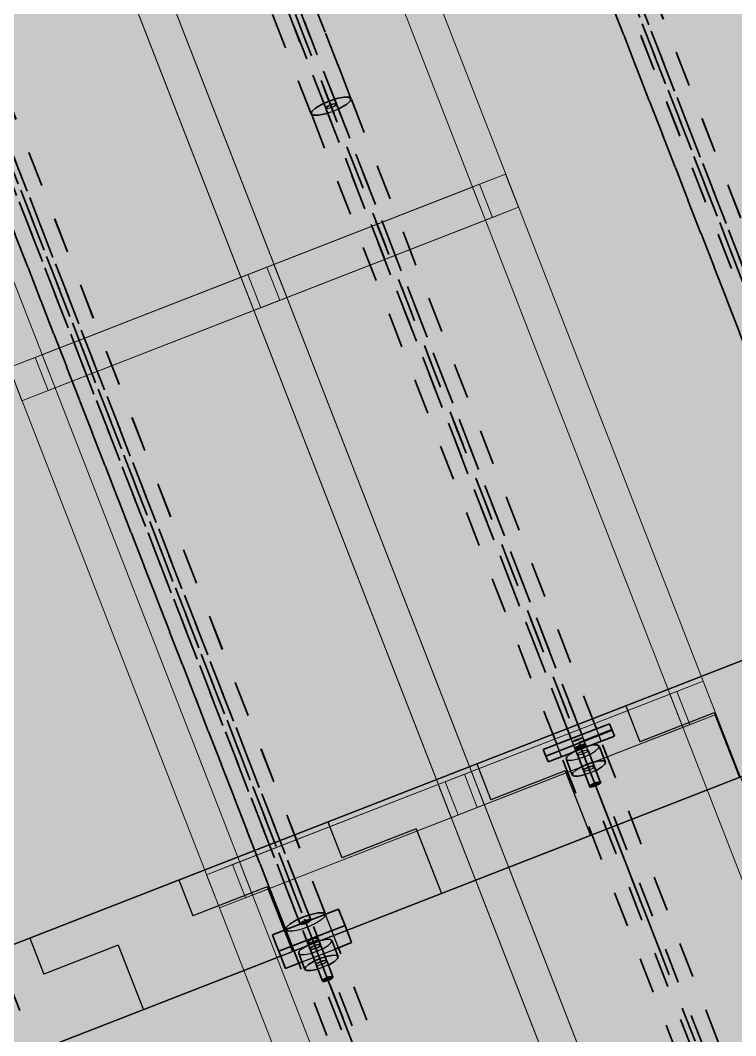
# Model space of a CAD drawing. Header units: metres. Extents: x 2688466 to 2688595, y 1221626 to 1221756.
# Drawn here: x 2688519.563 to 2688521.577, y 1221715.39 to 1221718.246 of the extents above; entities that cross this region are included whole.
import ezdxf

# ---------------------------------------------------------------- set-up
doc = ezdxf.new("R2010")
doc.units = ezdxf.units.M
doc.linetypes.add('AUSGEZOGEN', pattern=[0])
doc.linetypes.add('VERDECKT2_S2', pattern=[0.15, 0.1, -0.05])
for name, color, linetype, lineweight in [('Beton Ansicht', 7, 'AUSGEZOGEN', 35), ('Schnittbeschriftung', 7, 'AUSGEZOGEN', 50), ('Standard', 7, 'AUSGEZOGEN', 13), ('Text Decke', 7, 'AUSGEZOGEN', 25)]:
    doc.layers.add(name, color=color, linetype=linetype, lineweight=lineweight)

# ---------------------------------------------------------------- blocks, each defined once
blk = doc.blocks.new('Kran parametrisch_$F1')
at = {"layer": 'Standard', "color": 1, "linetype": 'AUSGEZOGEN', "lineweight": 18, "transparency": 33554687}
for points in [[(-0.75, -1), (-0.65, -1), (-0.65, 50), (-0.75, 50)], [(-0.65, -1), (-0.75, -1), (-0.75, 50), (-0.65, 50)], [(-0.75, -1), (-0.75, 50), (-0.75, 50), (-0.75, -1)], [(-0.65, 50), (-0.65, -1), (-0.65, -1), (-0.65, 50)], [(-0.05, -1), (0.05, -1), (0.05, 50), (-0.05, 50)], [(0.05, -1), (-0.05, -1), (-0.05, 50), (0.05, 50)], [(-0.05, -1), (-0.05, 50), (-0.05, 50), (-0.05, -1)], [(-0.05, -1), (0.05, -1), (0.05, 50), (-0.05, 50)], [(0.05, -1), (-0.05, -1), (-0.05, 50), (0.05, 50)], [(-0.05, -1), (-0.05, 50), (-0.05, 50), (-0.05, -1)], [(0.05, 50), (0.05, -1), (0.05, -1), (0.05, 50)], [(0.05, 50), (0.05, -1), (0.05, -1), (0.05, 50)], [(0.65, -1), (0.75, -1), (0.75, 50), (0.65, 50)], [(0.75, -1), (0.65, -1), (0.65, 50), (0.75, 50)], [(0.65, -1), (0.65, 50), (0.65, 50), (0.65, -1)], [(0.75, 50), (0.75, -1), (0.75, -1), (0.75, 50)], [(0.05, 0), (-0.05, 0), (-0.05, 33.3333), (0.05, 33.3333)], [(-0.05, 0), (-0.05, -0.0119), (-0.05, 33.3214), (-0.05, 33.3333)], [(-0.05, -0.0119), (0.05, -0.0119), (0.05, 33.3214), (-0.05, 33.3214)], [(0.05, -0.0119), (0.05, 0), (0.05, 33.3333), (0.05, 33.3214)], [(-0.75, 28.5625), (-0.6711, 28.5625), (-0.6711, 28.6625), (-0.75, 28.6625)], [(-0.05, 28.6625), (-0.05, 28.5625), (-0.75, 28.5625), (-0.75, 28.6625)], [(0.0289, 28.6625), (-0.05, 28.6625), (-0.75, 28.6625), (-0.6711, 28.6625)], [(0.0289, 28.5625), (0.0289, 28.6625), (-0.6711, 28.6625), (-0.6711, 28.5625)], [(-0.65, 28.5625), (0.65, 28.5625), (0.65, 28.6625), (-0.65, 28.6625)], [(0.65, 28.5625), (-0.65, 28.5625), (-0.65, 28.6625), (0.65, 28.6625)], [(-0.65, 28.6625), (0.65, 28.6625), (0.65, 28.6625), (-0.65, 28.6625)], [(-0.65, 28.5625), (-0.65, 28.6625), (-0.65, 28.6625), (-0.65, 28.5625)], [(0.0289, 28.5625), (-0.05, 28.5625), (-0.05, 28.6625), (0.0289, 28.6625)], [(0.05, 28.5625), (-0.0289, 28.5625), (-0.0289, 28.6625), (0.05, 28.6625)], [(0.6711, 28.6625), (0.75, 28.6625), (0.05, 28.6625), (-0.0289, 28.6625)], [(0.6711, 28.5625), (0.6711, 28.6625), (-0.0289, 28.6625), (-0.0289, 28.5625)], [(0.75, 28.6625), (0.75, 28.5625), (0.05, 28.5625), (0.05, 28.6625)], [(0.65, 28.6625), (0.65, 28.5625), (0.65, 28.5625), (0.65, 28.6625)], [(0.6711, 28.5625), (0.75, 28.5625), (0.75, 28.6625), (0.6711, 28.6625)], [(-0.05, 28.5625), (0.0289, 28.5625), (-0.6711, 28.5625), (-0.75, 28.5625)], [(0.65, 28.5625), (-0.65, 28.5625), (-0.65, 28.5625), (0.65, 28.5625)], [(0.75, 28.5625), (0.6711, 28.5625), (-0.0289, 28.5625), (0.05, 28.5625)], [(-0.75, 27.0312), (-0.6711, 27.0312), (-0.6711, 27.1313), (-0.75, 27.1313)], [(-0.05, 27.1313), (-0.05, 27.0312), (-0.75, 27.0312), (-0.75, 27.1313)], [(0.0289, 27.1313), (-0.05, 27.1313), (-0.75, 27.1313), (-0.6711, 27.1313)], [(0.0289, 27.0312), (0.0289, 27.1313), (-0.6711, 27.1313), (-0.6711, 27.0312)], [(-0.65, 27.0312), (0.65, 27.0312), (0.65, 27.1313), (-0.65, 27.1313)], [(0.65, 27.0312), (-0.65, 27.0312), (-0.65, 27.1313), (0.65, 27.1313)], [(-0.65, 27.1313), (0.65, 27.1313), (0.65, 27.1313), (-0.65, 27.1313)], [(-0.65, 27.0312), (-0.65, 27.1313), (-0.65, 27.1313), (-0.65, 27.0312)], [(0.0289, 27.0312), (-0.05, 27.0312), (-0.05, 27.1313), (0.0289, 27.1313)], [(0.05, 27.0312), (-0.0289, 27.0312), (-0.0289, 27.1313), (0.05, 27.1313)], [(0.6711, 27.1313), (0.75, 27.1313), (0.05, 27.1313), (-0.0289, 27.1313)], [(0.6711, 27.0312), (0.6711, 27.1313), (-0.0289, 27.1313), (-0.0289, 27.0312)], [(0.75, 27.1313), (0.75, 27.0312), (0.05, 27.0312), (0.05, 27.1313)], [(0.65, 27.1313), (0.65, 27.0312), (0.65, 27.0312), (0.65, 27.1313)], [(0.6711, 27.0312), (0.75, 27.0312), (0.75, 27.1313), (0.6711, 27.1313)], [(-0.05, 27.0312), (0.0289, 27.0312), (-0.6711, 27.0312), (-0.75, 27.0312)], [(0.65, 27.0312), (-0.65, 27.0312), (-0.65, 27.0312), (0.65, 27.0312)], [(0.75, 27.0312), (0.6711, 27.0312), (-0.0289, 27.0312), (0.05, 27.0312)]]:
    blk.add_lwpolyline(points, close=True, dxfattribs=at)

msp = doc.modelspace()

# ---------------------------------------------------------------- hatches: boundary and pattern name
at = {"layer": 'Beton Ansicht', "linetype": 'AUSGEZOGEN', "lineweight": 35, "transparency": 33554687}
for points in [[(2688521.1135, 1221716.2252), (2688521.1147, 1221716.2257), (2688520.4234, 1221718.0006), (2688520.4228, 1221717.9987)], [(2688521.1147, 1221716.2257), (2688521.1179, 1221716.2269), (2688520.4261, 1221718.0031), (2688520.4234, 1221718.0006)], [(2688521.1179, 1221716.2269), (2688521.1227, 1221716.2288), (2688520.4306, 1221718.0058), (2688520.4261, 1221718.0031)], [(2688521.1227, 1221716.2288), (2688521.1284, 1221716.231), (2688520.4362, 1221718.0083), (2688520.4306, 1221718.0058)], [(2688521.1284, 1221716.231), (2688521.1341, 1221716.2332), (2688520.4421, 1221718.0103), (2688520.4362, 1221718.0083)], [(2688521.1341, 1221716.2332), (2688521.139, 1221716.2351), (2688520.4472, 1221718.0113), (2688520.4421, 1221718.0103)], [(2688521.139, 1221716.2351), (2688521.1422, 1221716.2364), (2688520.4509, 1221718.0113), (2688520.4472, 1221718.0113)], [(2688521.1422, 1221716.2364), (2688521.1433, 1221716.2368), (2688520.4527, 1221718.0103), (2688520.4509, 1221718.0113)], [(2688521.1249, 1221716.1995), (2688521.1239, 1221716.1985), (2688521.1265, 1221716.1918), (2688521.1276, 1221716.1923)], [(2688521.1279, 1221716.2012), (2688521.1249, 1221716.1995), (2688521.1276, 1221716.1923), (2688521.1308, 1221716.1937)], [(2688521.1326, 1221716.2033), (2688521.1279, 1221716.2012), (2688521.1308, 1221716.1937), (2688521.1355, 1221716.1959)], [(2688521.1383, 1221716.2057), (2688521.1326, 1221716.2033), (2688521.1355, 1221716.1959), (2688521.1411, 1221716.1984)], [(2688521.1441, 1221716.2078), (2688521.1383, 1221716.2057), (2688521.1411, 1221716.1984), (2688521.147, 1221716.2003)], [(2688521.149, 1221716.2094), (2688521.1441, 1221716.2078), (2688521.147, 1221716.2003), (2688521.1519, 1221716.202)], [(2688521.1524, 1221716.2102), (2688521.149, 1221716.2094), (2688521.1519, 1221716.202), (2688521.1552, 1221716.2031)], [(2688521.1537, 1221716.2101), (2688521.1524, 1221716.2102), (2688521.1552, 1221716.2031), (2688521.1563, 1221716.2034)], [(2688521.1665, 1221716.0924), (2688521.1693, 1221716.095), (2688521.1518, 1221716.14), (2688521.149, 1221716.1374)], [(2688521.1693, 1221716.095), (2688521.1738, 1221716.0977), (2688521.1563, 1221716.1427), (2688521.1518, 1221716.14)], [(2688521.1738, 1221716.0977), (2688521.1794, 1221716.1002), (2688521.1619, 1221716.1452), (2688521.1563, 1221716.1427)], [(2688521.1794, 1221716.1002), (2688521.1852, 1221716.1021), (2688521.1677, 1221716.1471), (2688521.1619, 1221716.1452)], [(2688521.1852, 1221716.1021), (2688521.1904, 1221716.1032), (2688521.1728, 1221716.1482), (2688521.1677, 1221716.1471)], [(2688521.1904, 1221716.1032), (2688521.1941, 1221716.1032), (2688521.1766, 1221716.1482), (2688521.1728, 1221716.1482)], [(2688521.1941, 1221716.1032), (2688521.1958, 1221716.1021), (2688521.1783, 1221716.1471), (2688521.1766, 1221716.1482)], [(2688521.166, 1221716.0905), (2688521.1665, 1221716.0924), (2688521.149, 1221716.1374), (2688521.1485, 1221716.1355)]]:
    msp.add_hatch(color=5, dxfattribs=at).paths.add_polyline_path(points)
at = {"layer": 'Beton Ansicht', "linetype": 'AUSGEZOGEN', "lineweight": 13, "true_color": 0xb20000, "transparency": 33554687}
for points in [[(2688521.2288, 1221716.2488), (2688521.2216, 1221716.2673), (2688521.0352, 1221716.1947), (2688521.0425, 1221716.1762)], [(2688521.2352, 1221716.2325), (2688521.2288, 1221716.2488), (2688521.0425, 1221716.1762), (2688521.0488, 1221716.1599), (2688521.1169, 1221716.1864), (2688521.1237, 1221716.1905), (2688521.1265, 1221716.1918), (2688521.1239, 1221716.1985), (2688521.1249, 1221716.1995), (2688521.1279, 1221716.2012), (2688521.1326, 1221716.2033), (2688521.1383, 1221716.2057), (2688521.1441, 1221716.2078), (2688521.149, 1221716.2094), (2688521.1524, 1221716.2102), (2688521.1537, 1221716.2101), (2688521.1563, 1221716.2034), (2688521.1593, 1221716.2044), (2688521.1671, 1221716.206)]]:
    msp.add_hatch(color=14, dxfattribs=at).paths.add_polyline_path(points)
at = {"layer": 'Beton Ansicht', "linetype": 'AUSGEZOGEN', "lineweight": 13, "transparency": 33554687}
for points in [[(2688521.1412, 1221716.1455), (2688521.1587, 1221716.1534), (2688521.1411, 1221716.1984), (2688521.1237, 1221716.1905)], [(2688521.1587, 1221716.1534), (2688521.1769, 1221716.1594), (2688521.1593, 1221716.2044), (2688521.1411, 1221716.1984)], [(2688521.1769, 1221716.1594), (2688521.193, 1221716.1627), (2688521.1755, 1221716.2077), (2688521.1593, 1221716.2044)], [(2688521.193, 1221716.1627), (2688521.2046, 1221716.1627), (2688521.1871, 1221716.2077), (2688521.1755, 1221716.2077)], [(2688521.2046, 1221716.1627), (2688521.21, 1221716.1595), (2688521.1924, 1221716.2045), (2688521.1871, 1221716.2077)], [(2688521.1168, 1221716.1232), (2688521.1185, 1221716.1292), (2688521.101, 1221716.1742), (2688521.0992, 1221716.1682)], [(2688521.1185, 1221716.1292), (2688521.1271, 1221716.137), (2688521.1096, 1221716.182), (2688521.101, 1221716.1742)], [(2688521.1271, 1221716.137), (2688521.1412, 1221716.1455), (2688521.1237, 1221716.1905), (2688521.1096, 1221716.182)], [(2688521.1855, 1221716.1371), (2688521.1996, 1221716.1456), (2688521.2082, 1221716.1535), (2688521.21, 1221716.1595), (2688521.2046, 1221716.1627), (2688521.193, 1221716.1627), (2688521.1769, 1221716.1594), (2688521.1587, 1221716.1534), (2688521.1412, 1221716.1455), (2688521.1271, 1221716.137), (2688521.1185, 1221716.1292), (2688521.1168, 1221716.1232), (2688521.1221, 1221716.12), (2688521.1337, 1221716.12), (2688521.1499, 1221716.1232), (2688521.1528, 1221716.1242), (2688521.1485, 1221716.1355), (2688521.149, 1221716.1374), (2688521.1518, 1221716.14), (2688521.1563, 1221716.1427), (2688521.1619, 1221716.1452), (2688521.1677, 1221716.1471), (2688521.1728, 1221716.1482), (2688521.1766, 1221716.1482), (2688521.1783, 1221716.1471), (2688521.1827, 1221716.1358)], [(2688521.1925, 1221716.0977), (2688521.1952, 1221716.1002), (2688521.1958, 1221716.1021), (2688521.1941, 1221716.1032), (2688521.1904, 1221716.1032), (2688521.1852, 1221716.1021), (2688521.1794, 1221716.1002), (2688521.1738, 1221716.0977), (2688521.1693, 1221716.095), (2688521.1665, 1221716.0924), (2688521.166, 1221716.0905), (2688521.1677, 1221716.0895), (2688521.1714, 1221716.0895), (2688521.1766, 1221716.0905), (2688521.1824, 1221716.0925), (2688521.188, 1221716.095)], [(2688520.3644, 1221715.7132), (2688520.3588, 1221715.7107), (2688520.3602, 1221715.7071), (2688520.3659, 1221715.7093)], [(2688520.3702, 1221715.7151), (2688520.3644, 1221715.7132), (2688520.3659, 1221715.7093), (2688520.3716, 1221715.7116)], [(2688520.3754, 1221715.7162), (2688520.3702, 1221715.7151), (2688520.3716, 1221715.7116), (2688520.3765, 1221715.7135)], [(2688520.3791, 1221715.7162), (2688520.3754, 1221715.7162), (2688520.3765, 1221715.7135), (2688520.3797, 1221715.7147)], [(2688520.3808, 1221715.7152), (2688520.3791, 1221715.7162), (2688520.3797, 1221715.7147)], [(2688520.3516, 1221715.7055), (2688520.351, 1221715.7035), (2688520.3521, 1221715.704)], [(2688520.3543, 1221715.708), (2688520.3516, 1221715.7055), (2688520.3521, 1221715.704), (2688520.3554, 1221715.7052)], [(2688520.3588, 1221715.7107), (2688520.3543, 1221715.708), (2688520.3554, 1221715.7052), (2688520.3602, 1221715.7071)], [(2688520.406, 1221715.6064), (2688520.4242, 1221715.6125), (2688520.4067, 1221715.6575), (2688520.3885, 1221715.6514)], [(2688520.4242, 1221715.6125), (2688520.4403, 1221715.6157), (2688520.4228, 1221715.6607), (2688520.4067, 1221715.6575)], [(2688520.4403, 1221715.6157), (2688520.4519, 1221715.6158), (2688520.4344, 1221715.6608), (2688520.4228, 1221715.6607)], [(2688520.4519, 1221715.6158), (2688520.4573, 1221715.6125), (2688520.4398, 1221715.6575), (2688520.4344, 1221715.6608)], [(2688520.3641, 1221715.5762), (2688520.3659, 1221715.5822), (2688520.3483, 1221715.6272), (2688520.3466, 1221715.6212)], [(2688520.3659, 1221715.5822), (2688520.3744, 1221715.5901), (2688520.3569, 1221715.6351), (2688520.3483, 1221715.6272)], [(2688520.3744, 1221715.5901), (2688520.3885, 1221715.5986), (2688520.371, 1221715.6436), (2688520.3569, 1221715.6351)], [(2688520.3885, 1221715.5986), (2688520.406, 1221715.6064), (2688520.3885, 1221715.6514), (2688520.371, 1221715.6436)], [(2688520.4329, 1221715.5902), (2688520.447, 1221715.5987), (2688520.4555, 1221715.6065), (2688520.4573, 1221715.6125), (2688520.4519, 1221715.6158), (2688520.4403, 1221715.6157), (2688520.4242, 1221715.6125), (2688520.406, 1221715.6064), (2688520.3885, 1221715.5986), (2688520.3744, 1221715.5901), (2688520.3659, 1221715.5822), (2688520.3641, 1221715.5762), (2688520.3694, 1221715.573), (2688520.3811, 1221715.573), (2688520.3972, 1221715.5763), (2688520.4002, 1221715.5773), (2688520.3958, 1221715.5886), (2688520.3963, 1221715.5905), (2688520.3991, 1221715.593), (2688520.4036, 1221715.5957), (2688520.4092, 1221715.5982), (2688520.415, 1221715.6002), (2688520.4202, 1221715.6012), (2688520.4239, 1221715.6012), (2688520.4256, 1221715.6002), (2688520.43, 1221715.5889)], [(2688520.4211, 1221715.5507), (2688520.4267, 1221715.5532), (2688520.4092, 1221715.5982), (2688520.4036, 1221715.5957)], [(2688520.4267, 1221715.5532), (2688520.4325, 1221715.5552), (2688520.415, 1221715.6002), (2688520.4092, 1221715.5982)], [(2688520.4325, 1221715.5552), (2688520.4377, 1221715.5562), (2688520.4202, 1221715.6012), (2688520.415, 1221715.6002)], [(2688520.4377, 1221715.5562), (2688520.4414, 1221715.5562), (2688520.4239, 1221715.6012), (2688520.4202, 1221715.6012)], [(2688520.4414, 1221715.5562), (2688520.4431, 1221715.5552), (2688520.4256, 1221715.6002), (2688520.4239, 1221715.6012)], [(2688520.4133, 1221715.5436), (2688520.4139, 1221715.5455), (2688520.3963, 1221715.5905), (2688520.3958, 1221715.5886)], [(2688520.4139, 1221715.5455), (2688520.4166, 1221715.548), (2688520.3991, 1221715.593), (2688520.3963, 1221715.5905)], [(2688520.4166, 1221715.548), (2688520.4211, 1221715.5507), (2688520.4036, 1221715.5957), (2688520.3991, 1221715.593)], [(2688520.4398, 1221715.5507), (2688520.4426, 1221715.5533), (2688520.4431, 1221715.5552), (2688520.4414, 1221715.5562), (2688520.4377, 1221715.5562), (2688520.4325, 1221715.5552), (2688520.4267, 1221715.5532), (2688520.4211, 1221715.5507), (2688520.4166, 1221715.548), (2688520.4139, 1221715.5455), (2688520.4133, 1221715.5436), (2688520.415, 1221715.5425), (2688520.4187, 1221715.5425), (2688520.4239, 1221715.5436), (2688520.4297, 1221715.5455), (2688520.4353, 1221715.548)]]:
    msp.add_hatch(color=5, dxfattribs=at).paths.add_polyline_path(points)
at = {"layer": 'Beton Ansicht', "linetype": 'AUSGEZOGEN', "lineweight": 13, "true_color": 0xd2d2a5, "transparency": 33554687}
for points in [[(2688520.4699, 1221715.7178), (2688520.4591, 1221715.7456), (2688520.2727, 1221715.6731), (2688520.2836, 1221715.6452)], [(2688520.2836, 1221715.6452), (2688520.2906, 1221715.6272), (2688520.477, 1221715.6998), (2688520.4699, 1221715.7178)], [(2688520.2906, 1221715.6272), (2688520.3094, 1221715.579), (2688520.356, 1221715.5971), (2688520.3466, 1221715.6212), (2688520.3483, 1221715.6272), (2688520.3569, 1221715.6351), (2688520.371, 1221715.6436), (2688520.3885, 1221715.6514), (2688520.4067, 1221715.6575), (2688520.4228, 1221715.6607), (2688520.4344, 1221715.6608), (2688520.4398, 1221715.6575), (2688520.4492, 1221715.6334), (2688520.4957, 1221715.6516), (2688520.477, 1221715.6998)]]:
    msp.add_hatch(color=9, dxfattribs=at).paths.add_polyline_path(points)
at = {"layer": 'Standard', "linetype": 'AUSGEZOGEN', "lineweight": 13, "transparency": 33554559}
h = msp.add_hatch(color=7, dxfattribs=at)
h.set_gradient(color1=(199, 199, 199), color2=(199, 199, 199), one_color=1)
h.paths.add_polyline_path([(2688524.0481, 1221722.5136), (2688523.0204, 1221725.1523), (2688510.7203, 1221720.3619), (2688513.256, 1221713.851), (2688516.9486, 1221715.2891), (2688517.1695, 1221714.7219), (2688524.6588, 1221717.6386), (2688522.9298, 1221722.0782)], flags=0)
h = msp.add_hatch(color=7, dxfattribs=at)
h.set_gradient(color1=(140, 255, 140), color2=(140, 255, 140), one_color=1)
h.paths.add_polyline_path([(2688525.0461, 1221717.7465), (2688524.6588, 1221717.6386), (2688517.1695, 1221714.7219), (2688516.9965, 1221714.3283), (2688526.2135, 1221717.9179), (2688526.1177, 1221718.1639)], flags=0)
at = {"layer": 'Standard', "linetype": 'AUSGEZOGEN', "lineweight": 25, "transparency": 33554687}
h = msp.add_hatch(dxfattribs=at)
h.set_pattern_fill('MUSTER', scale=0.225, angle=201.28, style=0, pattern_type=2)
h.set_pattern_definition([(201.28, (2688527.788, 1221730.57237), (-0.1280007, -0.2913174), [0.225, -0.225]), (291.28, (2688527.788, 1221730.57237), (0.2913174, -0.1280007), [0.225, -0.225])])
h.paths.add_polyline_path([(2688517.1695, 1221714.7219), (2688516.9965, 1221714.3283), (2688526.2135, 1221717.9179), (2688526.1177, 1221718.1639), (2688526.1177, 1221718.1639), (2688525.0461, 1221717.7465), (2688524.6588, 1221717.6386)], flags=0)
at = {"layer": 'Standard', "linetype": 'AUSGEZOGEN', "lineweight": 13, "transparency": 33554559}
h = msp.add_hatch(color=7, dxfattribs=at)
h.set_gradient(color1=(199, 199, 199), color2=(199, 199, 199), one_color=1)
h.paths.add_polyline_path([(2688516.9965, 1221714.3283), (2688517.5559, 1221712.8921), (2688518.9734, 1221713.4442), (2688518.98, 1221713.4274), (2688526.7794, 1221716.4649), (2688526.2135, 1221717.9179)], flags=0)

# ---------------------------------------------------------------- linework, layer by layer
at = {"layer": 'Beton Ansicht', "linetype": 'VERDECKT2_S2', "lineweight": 35, "transparency": 33554687}
for p, q in [((2688522.105, 1221716.204), (2688519.2327, 1221723.5791)), ((2688522.0576, 1221716.3698), (2688519.2532, 1221723.5704)), ((2688522.0986, 1221716.3858), (2688519.2942, 1221723.5864)), ((2688521.9867, 1221716.3422), (2688519.1824, 1221723.5428)), ((2688522.0725, 1221716.2432), (2688519.2234, 1221723.5588)), ((2688520.4937, 1221718.0263), (2688518.3904, 1221723.4267)), ((2688520.4228, 1221717.9987), (2688518.3196, 1221723.3991)), ((2688521.1809, 1221716.0963), (2688518.3289, 1221723.4194)), ((2688520.4527, 1221718.0103), (2688518.3494, 1221723.4107)), ((2688520.3818, 1221717.9827), (2688518.2786, 1221723.3832)), ((2688520.4282, 1221715.5494), (2688517.556, 1221722.9244)), ((2688520.3808, 1221715.7152), (2688517.5765, 1221722.9158)), ((2688520.4218, 1221715.7311), (2688517.6175, 1221722.9317)), ((2688520.31, 1221715.6876), (2688517.5057, 1221722.8882)), ((2688520.351, 1221715.7035), (2688517.5467, 1221722.9041)), ((2688522.8018, 1221714.4157), (2688520.4609, 1221720.4262)), ((2688521.8979, 1221714.256), (2688519.5571, 1221720.2665)), ((2688522.0988, 1221716.3859), (2688520.6921, 1221719.9979)), ((2688522.7245, 1221714.5699), (2688520.6213, 1221719.9703)), ((2688522.7544, 1221714.5815), (2688520.6511, 1221719.9819)), ((2688522.0237, 1221716.2482), (2688520.5803, 1221719.9543)), ((2688521.1846, 1221716.2529), (2688519.7883, 1221719.8382)), ((2688521.8207, 1221714.4102), (2688519.7175, 1221719.8107)), ((2688521.8505, 1221714.4218), (2688519.7473, 1221719.8223)), ((2688521.125, 1221713.7611), (2688518.7842, 1221719.7715)), ((2688520.4221, 1221715.7312), (2688519.0154, 1221719.3432)), ((2688521.0478, 1221713.9152), (2688518.9446, 1221719.3157)), ((2688521.0776, 1221713.9268), (2688518.9744, 1221719.3273)), ((2688520.3469, 1221715.5936), (2688518.9036, 1221719.2997)), ((2688521.1135, 1221716.2252), (2688520.4228, 1221717.9987)), ((2688521.1433, 1221716.2368), (2688520.4527, 1221718.0103)), ((2688521.0728, 1221716.2094), (2688520.3823, 1221717.9825)), ((2688521.8915, 1221714.4378), (2688521.1982, 1221716.2181)), ((2688521.7797, 1221714.3942), (2688521.0864, 1221716.1746)), ((2688521.1186, 1221713.9428), (2688520.4588, 1221715.6371)), ((2688521.0068, 1221713.8993), (2688520.3469, 1221715.5936)), ((2688520.2148, 1221713.7832), (2688519.5214, 1221715.5635))]:
    msp.add_line(p, q, dxfattribs=at)
at = {"layer": 'Beton Ansicht', "linetype": 'VERDECKT2_S2', "lineweight": 25, "transparency": 33554687}
for p, q in [((2688520.3823, 1221717.9825), (2688519.6765, 1221719.7947)), ((2688520.4245, 1221717.9976), (2688520.4228, 1221717.9987)), ((2688520.4283, 1221717.9977), (2688520.4245, 1221717.9976)), ((2688520.4334, 1221717.9987), (2688520.4283, 1221717.9977)), ((2688520.4392, 1221718.0006), (2688520.4334, 1221717.9987)), ((2688520.4448, 1221718.0031), (2688520.4392, 1221718.0006)), ((2688520.458, 1221717.9966), (2688520.4434, 1221717.99)), ((2688520.4493, 1221718.0059), (2688520.4448, 1221718.0031)), ((2688520.4521, 1221718.0084), (2688520.4493, 1221718.0059)), ((2688520.4527, 1221718.0103), (2688520.4521, 1221718.0084)), ((2688520.4434, 1221717.99), (2688520.4282, 1221717.985)), ((2688521.2279, 1221716.2511), (2688521.0416, 1221716.1785)), ((2688521.1265, 1221716.1918), (2688521.1135, 1221716.2252)), ((2688521.1312, 1221716.2239), (2688521.1369, 1221716.2261)), ((2688521.1369, 1221716.2261), (2688521.1419, 1221716.2277)), ((2688521.1426, 1221716.2258), (2688521.1379, 1221716.2236)), ((2688521.1419, 1221716.2277), (2688521.1453, 1221716.2285)), ((2688521.1457, 1221716.2275), (2688521.1426, 1221716.2258)), ((2688521.1563, 1221716.2034), (2688521.1433, 1221716.2368)), ((2688521.1453, 1221716.2285), (2688521.1466, 1221716.2284)), ((2688521.1466, 1221716.2284), (2688521.1457, 1221716.2275)), ((2688521.1982, 1221716.2181), (2688521.1846, 1221716.2529)), ((2688521.0864, 1221716.1746), (2688521.0728, 1221716.2094)), ((2688521.1168, 1221716.2168), (2688521.1177, 1221716.2178)), ((2688521.1181, 1221716.2167), (2688521.1168, 1221716.2168)), ((2688521.1169, 1221716.1864), (2688521.1671, 1221716.206)), ((2688521.1177, 1221716.2178), (2688521.1208, 1221716.2194)), ((2688521.1215, 1221716.2176), (2688521.1181, 1221716.2167)), ((2688521.1208, 1221716.2194), (2688521.1255, 1221716.2216)), ((2688521.1265, 1221716.2192), (2688521.1215, 1221716.2176)), ((2688521.1239, 1221716.1985), (2688521.1252, 1221716.1985)), ((2688521.1252, 1221716.1985), (2688521.1286, 1221716.1993)), ((2688521.1255, 1221716.2216), (2688521.1312, 1221716.2239)), ((2688521.1322, 1221716.2213), (2688521.1265, 1221716.2192)), ((2688521.1286, 1221716.1993), (2688521.1336, 1221716.2009)), ((2688521.1379, 1221716.2236), (2688521.1322, 1221716.2213)), ((2688521.1336, 1221716.2009), (2688521.1393, 1221716.203)), ((2688521.1393, 1221716.203), (2688521.145, 1221716.2053)), ((2688521.145, 1221716.2053), (2688521.1497, 1221716.2075)), ((2688521.1497, 1221716.2075), (2688521.1528, 1221716.2092)), ((2688521.1528, 1221716.2092), (2688521.1537, 1221716.2101)), ((2688521.1783, 1221716.1471), (2688521.1563, 1221716.2034)), ((2688521.1821, 1221716.1906), (2688521.1907, 1221716.1985)), ((2688521.1907, 1221716.1985), (2688521.1924, 1221716.2045)), ((2688521.0992, 1221716.1682), (2688521.1046, 1221716.165)), ((2688521.1162, 1221716.165), (2688521.1323, 1221716.1683)), ((2688521.1485, 1221716.1355), (2688521.1265, 1221716.1918)), ((2688521.1309, 1221716.1805), (2688521.1315, 1221716.1824)), ((2688521.1326, 1221716.1795), (2688521.1309, 1221716.1805)), ((2688521.1315, 1221716.1824), (2688521.1342, 1221716.185)), ((2688521.1323, 1221716.1683), (2688521.1505, 1221716.1743)), ((2688521.1364, 1221716.1795), (2688521.1326, 1221716.1795)), ((2688521.1342, 1221716.185), (2688521.1387, 1221716.1877)), ((2688521.1415, 1221716.1806), (2688521.1364, 1221716.1795)), ((2688521.1387, 1221716.1877), (2688521.1443, 1221716.1902)), ((2688521.1473, 1221716.1825), (2688521.1415, 1221716.1806)), ((2688521.1443, 1221716.1902), (2688521.1502, 1221716.1921)), ((2688521.1529, 1221716.185), (2688521.1473, 1221716.1825)), ((2688521.1502, 1221716.1921), (2688521.1553, 1221716.1932)), ((2688521.1505, 1221716.1743), (2688521.168, 1221716.1821)), ((2688521.1574, 1221716.1877), (2688521.1529, 1221716.185)), ((2688521.1553, 1221716.1932), (2688521.159, 1221716.1932)), ((2688521.1602, 1221716.1902), (2688521.1574, 1221716.1877)), ((2688521.159, 1221716.1932), (2688521.1607, 1221716.1921)), ((2688521.1607, 1221716.1921), (2688521.1602, 1221716.1902)), ((2688521.168, 1221716.1821), (2688521.1821, 1221716.1906)), ((2688521.1046, 1221716.165), (2688521.1162, 1221716.165)), ((2688521.1649, 1221716.1375), (2688521.1705, 1221716.14)), ((2688521.1705, 1221716.14), (2688521.175, 1221716.1427)), ((2688521.175, 1221716.1427), (2688521.1777, 1221716.1452)), ((2688521.1777, 1221716.1452), (2688521.1783, 1221716.1471)), ((2688521.1485, 1221716.1355), (2688521.1502, 1221716.1345)), ((2688521.1502, 1221716.1345), (2688521.1539, 1221716.1345)), ((2688521.1681, 1221716.1293), (2688521.1528, 1221716.1242)), ((2688521.1539, 1221716.1345), (2688521.159, 1221716.1355)), ((2688521.159, 1221716.1355), (2688521.1649, 1221716.1375)), ((2688521.1827, 1221716.1358), (2688521.1681, 1221716.1293)), ((2688520.3803, 1221715.7132), (2688520.3775, 1221715.7107)), ((2688520.3808, 1221715.7152), (2688520.3803, 1221715.7132)), ((2688520.4256, 1221715.6002), (2688520.3808, 1221715.7152)), ((2688520.4094, 1221715.7145), (2688520.3925, 1221715.7043)), ((2688520.4197, 1221715.7239), (2688520.4094, 1221715.7145)), ((2688520.4218, 1221715.7311), (2688520.4197, 1221715.7239)), ((2688520.4588, 1221715.6371), (2688520.4221, 1221715.7312)), ((2688520.3164, 1221715.6837), (2688520.31, 1221715.6876)), ((2688520.3304, 1221715.6837), (2688520.3164, 1221715.6837)), ((2688520.3497, 1221715.6876), (2688520.3304, 1221715.6837)), ((2688520.3716, 1221715.6949), (2688520.3497, 1221715.6876)), ((2688520.3527, 1221715.7025), (2688520.351, 1221715.7035)), ((2688520.3958, 1221715.5886), (2688520.351, 1221715.7035)), ((2688520.3564, 1221715.7025), (2688520.3527, 1221715.7025)), ((2688520.3616, 1221715.7036), (2688520.3564, 1221715.7025)), ((2688520.3674, 1221715.7055), (2688520.3616, 1221715.7036)), ((2688520.373, 1221715.708), (2688520.3674, 1221715.7055)), ((2688520.3925, 1221715.7043), (2688520.3716, 1221715.6949)), ((2688520.3775, 1221715.7107), (2688520.373, 1221715.708)), ((2688520.3746, 1221715.656), (2688520.3718, 1221715.6535)), ((2688520.3718, 1221715.6535), (2688520.3746, 1221715.656)), ((2688520.3791, 1221715.6587), (2688520.3746, 1221715.656)), ((2688520.3746, 1221715.656), (2688520.3791, 1221715.6587)), ((2688520.3847, 1221715.6612), (2688520.3791, 1221715.6587)), ((2688520.3791, 1221715.6587), (2688520.3847, 1221715.6612)), ((2688520.3905, 1221715.6632), (2688520.3847, 1221715.6612)), ((2688520.3847, 1221715.6612), (2688520.3905, 1221715.6632)), ((2688520.3877, 1221715.6535), (2688520.3933, 1221715.656)), ((2688520.3933, 1221715.656), (2688520.3877, 1221715.6535)), ((2688520.3956, 1221715.6642), (2688520.3905, 1221715.6632)), ((2688520.3905, 1221715.6632), (2688520.3956, 1221715.6642)), ((2688520.3933, 1221715.656), (2688520.3978, 1221715.6588)), ((2688520.3978, 1221715.6588), (2688520.3933, 1221715.656)), ((2688520.3994, 1221715.6642), (2688520.3956, 1221715.6642)), ((2688520.3956, 1221715.6642), (2688520.3994, 1221715.6642)), ((2688520.3978, 1221715.6588), (2688520.4005, 1221715.6613)), ((2688520.4005, 1221715.6613), (2688520.3978, 1221715.6588)), ((2688520.4011, 1221715.6632), (2688520.3994, 1221715.6642)), ((2688520.3994, 1221715.6642), (2688520.4011, 1221715.6632)), ((2688520.4005, 1221715.6613), (2688520.4011, 1221715.6632)), ((2688520.4011, 1221715.6632), (2688520.4005, 1221715.6613)), ((2688520.438, 1221715.6515), (2688520.4398, 1221715.6575)), ((2688520.356, 1221715.5971), (2688520.4492, 1221715.6334)), ((2688520.3718, 1221715.6535), (2688520.3712, 1221715.6516)), ((2688520.3712, 1221715.6516), (2688520.3718, 1221715.6535)), ((2688520.3712, 1221715.6516), (2688520.373, 1221715.6505)), ((2688520.373, 1221715.6505), (2688520.3712, 1221715.6516)), ((2688520.373, 1221715.6505), (2688520.3767, 1221715.6505)), ((2688520.3767, 1221715.6505), (2688520.373, 1221715.6505)), ((2688520.3767, 1221715.6505), (2688520.3818, 1221715.6516)), ((2688520.3818, 1221715.6516), (2688520.3767, 1221715.6505)), ((2688520.3783, 1221715.6336), (2688520.3788, 1221715.6355)), ((2688520.3788, 1221715.6355), (2688520.3783, 1221715.6336)), ((2688520.38, 1221715.6325), (2688520.3783, 1221715.6336)), ((2688520.3783, 1221715.6336), (2688520.38, 1221715.6325)), ((2688520.3788, 1221715.6355), (2688520.3816, 1221715.638)), ((2688520.3816, 1221715.638), (2688520.3788, 1221715.6355)), ((2688520.3797, 1221715.6213), (2688520.3979, 1221715.6273)), ((2688520.3837, 1221715.6325), (2688520.38, 1221715.6325)), ((2688520.38, 1221715.6325), (2688520.3837, 1221715.6325)), ((2688520.3816, 1221715.638), (2688520.3861, 1221715.6407)), ((2688520.3861, 1221715.6407), (2688520.3816, 1221715.638)), ((2688520.3818, 1221715.6516), (2688520.3877, 1221715.6535)), ((2688520.3877, 1221715.6535), (2688520.3818, 1221715.6516)), ((2688520.3889, 1221715.6336), (2688520.3837, 1221715.6325)), ((2688520.3837, 1221715.6325), (2688520.3889, 1221715.6336)), ((2688520.3861, 1221715.6407), (2688520.3917, 1221715.6432)), ((2688520.3917, 1221715.6432), (2688520.3861, 1221715.6407)), ((2688520.3947, 1221715.6355), (2688520.3889, 1221715.6336)), ((2688520.3889, 1221715.6336), (2688520.3947, 1221715.6355)), ((2688520.3917, 1221715.6432), (2688520.3975, 1221715.6452)), ((2688520.3975, 1221715.6452), (2688520.3917, 1221715.6432)), ((2688520.4003, 1221715.638), (2688520.3947, 1221715.6355)), ((2688520.3947, 1221715.6355), (2688520.4003, 1221715.638)), ((2688520.3975, 1221715.6452), (2688520.4026, 1221715.6462)), ((2688520.4026, 1221715.6462), (2688520.3975, 1221715.6452)), ((2688520.3979, 1221715.6273), (2688520.4153, 1221715.6352)), ((2688520.4048, 1221715.6408), (2688520.4003, 1221715.638)), ((2688520.4003, 1221715.638), (2688520.4048, 1221715.6408)), ((2688520.4026, 1221715.6462), (2688520.4064, 1221715.6462)), ((2688520.4064, 1221715.6462), (2688520.4026, 1221715.6462)), ((2688520.4075, 1221715.6433), (2688520.4048, 1221715.6408)), ((2688520.4048, 1221715.6408), (2688520.4075, 1221715.6433)), ((2688520.4064, 1221715.6462), (2688520.4081, 1221715.6452)), ((2688520.4081, 1221715.6452), (2688520.4064, 1221715.6462)), ((2688520.4081, 1221715.6452), (2688520.4075, 1221715.6433)), ((2688520.4075, 1221715.6433), (2688520.4081, 1221715.6452)), ((2688520.4153, 1221715.6352), (2688520.4294, 1221715.6437)), ((2688520.4294, 1221715.6437), (2688520.438, 1221715.6515)), ((2688520.3466, 1221715.6212), (2688520.3519, 1221715.618)), ((2688520.3519, 1221715.618), (2688520.3635, 1221715.618)), ((2688520.3635, 1221715.618), (2688520.3797, 1221715.6213)), ((2688520.4223, 1221715.5958), (2688520.425, 1221715.5983)), ((2688520.425, 1221715.5983), (2688520.4256, 1221715.6002)), ((2688520.3958, 1221715.5886), (2688520.3975, 1221715.5875)), ((2688520.3975, 1221715.5875), (2688520.4012, 1221715.5875)), ((2688520.4154, 1221715.5823), (2688520.4002, 1221715.5773)), ((2688520.4012, 1221715.5875), (2688520.4064, 1221715.5886)), ((2688520.4064, 1221715.5886), (2688520.4122, 1221715.5905)), ((2688520.4122, 1221715.5905), (2688520.4178, 1221715.593)), ((2688520.43, 1221715.5889), (2688520.4154, 1221715.5823)), ((2688520.4178, 1221715.593), (2688520.4223, 1221715.5958))]:
    msp.add_line(p, q, dxfattribs=at)
at = {"layer": 'Beton Ansicht', "linetype": 'AUSGEZOGEN', "lineweight": 35, "transparency": 33554687}
for p, q in [((2688520.4321, 1221718.019), (2688520.4539, 1221718.0262)), ((2688520.4539, 1221718.0262), (2688520.4733, 1221718.0301)), ((2688520.4733, 1221718.0301), (2688520.4872, 1221718.0301)), ((2688520.4872, 1221718.0301), (2688520.4937, 1221718.0263)), ((2688520.4937, 1221718.0263), (2688520.4916, 1221718.0191)), ((2688520.3839, 1221717.9899), (2688520.3942, 1221717.9993)), ((2688520.3942, 1221717.9993), (2688520.4111, 1221718.0095)), ((2688520.4111, 1221718.0095), (2688520.4321, 1221718.019)), ((2688520.4228, 1221717.9987), (2688520.4234, 1221718.0006)), ((2688520.4234, 1221718.0006), (2688520.4261, 1221718.0031)), ((2688520.4261, 1221718.0031), (2688520.4306, 1221718.0058)), ((2688520.4306, 1221718.0058), (2688520.4362, 1221718.0083)), ((2688520.4362, 1221718.0083), (2688520.4421, 1221718.0103)), ((2688520.4421, 1221718.0103), (2688520.4472, 1221718.0113)), ((2688520.4472, 1221718.0113), (2688520.4509, 1221718.0113)), ((2688520.4509, 1221718.0113), (2688520.4527, 1221718.0103)), ((2688520.4643, 1221717.9995), (2688520.458, 1221717.9966)), ((2688520.4813, 1221718.0097), (2688520.4643, 1221717.9995)), ((2688520.4916, 1221718.0191), (2688520.4813, 1221718.0097)), ((2688520.3818, 1221717.9827), (2688520.3839, 1221717.9899)), ((2688520.3882, 1221717.9788), (2688520.3818, 1221717.9827)), ((2688520.4022, 1221717.9789), (2688520.3882, 1221717.9788)), ((2688520.4216, 1221717.9828), (2688520.4022, 1221717.9789)), ((2688520.4282, 1221717.985), (2688520.4216, 1221717.9828)), ((2688521.0352, 1221716.1947), (2688521.2216, 1221716.2673)), ((2688521.2288, 1221716.2488), (2688521.2216, 1221716.2673)), ((2688521.2288, 1221716.2488), (2688521.0425, 1221716.1762)), ((2688521.1671, 1221716.206), (2688521.2352, 1221716.2325)), ((2688521.2352, 1221716.2325), (2688521.2288, 1221716.2488)), ((2688521.1411, 1221716.1984), (2688521.1237, 1221716.1905)), ((2688521.1249, 1221716.1995), (2688521.1239, 1221716.1985)), ((2688521.1279, 1221716.2012), (2688521.1249, 1221716.1995)), ((2688521.1326, 1221716.2033), (2688521.1279, 1221716.2012)), ((2688521.1383, 1221716.2057), (2688521.1326, 1221716.2033)), ((2688521.1441, 1221716.2078), (2688521.1383, 1221716.2057)), ((2688521.1593, 1221716.2044), (2688521.1411, 1221716.1984)), ((2688521.149, 1221716.2094), (2688521.1441, 1221716.2078)), ((2688521.1524, 1221716.2102), (2688521.149, 1221716.2094)), ((2688521.1537, 1221716.2101), (2688521.1524, 1221716.2102)), ((2688521.1755, 1221716.2077), (2688521.1593, 1221716.2044)), ((2688521.1871, 1221716.2077), (2688521.1755, 1221716.2077)), ((2688521.1924, 1221716.2045), (2688521.1871, 1221716.2077)), ((2688521.1924, 1221716.2045), (2688521.21, 1221716.1595)), ((2688521.0425, 1221716.1762), (2688521.0352, 1221716.1947)), ((2688521.0425, 1221716.1762), (2688521.0488, 1221716.1599)), ((2688521.0488, 1221716.1599), (2688521.1169, 1221716.1864)), ((2688521.101, 1221716.1742), (2688521.0992, 1221716.1682)), ((2688521.0992, 1221716.1682), (2688521.1168, 1221716.1232)), ((2688521.1096, 1221716.182), (2688521.101, 1221716.1742)), ((2688521.1237, 1221716.1905), (2688521.1096, 1221716.182)), ((2688521.1271, 1221716.137), (2688521.1412, 1221716.1455)), ((2688521.1412, 1221716.1455), (2688521.1587, 1221716.1534)), ((2688521.1518, 1221716.14), (2688521.149, 1221716.1374)), ((2688521.1563, 1221716.1427), (2688521.1518, 1221716.14)), ((2688521.1619, 1221716.1452), (2688521.1563, 1221716.1427)), ((2688521.1587, 1221716.1534), (2688521.1769, 1221716.1594)), ((2688521.1677, 1221716.1471), (2688521.1619, 1221716.1452)), ((2688521.1728, 1221716.1482), (2688521.1677, 1221716.1471)), ((2688521.1766, 1221716.1482), (2688521.1728, 1221716.1482)), ((2688521.1783, 1221716.1471), (2688521.1766, 1221716.1482)), ((2688521.1769, 1221716.1594), (2688521.193, 1221716.1627)), ((2688521.1958, 1221716.1021), (2688521.1783, 1221716.1471)), ((2688521.1996, 1221716.1456), (2688521.1855, 1221716.1371)), ((2688521.193, 1221716.1627), (2688521.2046, 1221716.1627)), ((2688521.2082, 1221716.1535), (2688521.1996, 1221716.1456)), ((2688521.2046, 1221716.1627), (2688521.21, 1221716.1595)), ((2688521.21, 1221716.1595), (2688521.2082, 1221716.1535)), ((2688521.1168, 1221716.1232), (2688521.1185, 1221716.1292)), ((2688521.1221, 1221716.12), (2688521.1168, 1221716.1232)), ((2688521.1185, 1221716.1292), (2688521.1271, 1221716.137)), ((2688521.1337, 1221716.12), (2688521.1221, 1221716.12)), ((2688521.1499, 1221716.1232), (2688521.1337, 1221716.12)), ((2688521.149, 1221716.1374), (2688521.1485, 1221716.1355)), ((2688521.166, 1221716.0905), (2688521.1485, 1221716.1355)), ((2688521.1528, 1221716.1242), (2688521.1499, 1221716.1232)), ((2688521.1855, 1221716.1371), (2688521.1827, 1221716.1358)), ((2688521.166, 1221716.0905), (2688521.1665, 1221716.0924)), ((2688521.1677, 1221716.0895), (2688521.166, 1221716.0905)), ((2688521.1665, 1221716.0924), (2688521.1693, 1221716.095)), ((2688521.1714, 1221716.0895), (2688521.1677, 1221716.0895)), ((2688521.1693, 1221716.095), (2688521.1738, 1221716.0977)), ((2688521.1766, 1221716.0905), (2688521.1714, 1221716.0895)), ((2688521.1738, 1221716.0977), (2688521.1794, 1221716.1002)), ((2688521.1824, 1221716.0925), (2688521.1766, 1221716.0905)), ((2688521.1794, 1221716.1002), (2688521.1852, 1221716.1021)), ((2688521.3562, 1221715.6463), (2688521.1809, 1221716.0963)), ((2688521.188, 1221716.095), (2688521.1824, 1221716.0925)), ((2688521.1852, 1221716.1021), (2688521.1904, 1221716.1032)), ((2688521.1925, 1221716.0977), (2688521.188, 1221716.095)), ((2688521.1904, 1221716.1032), (2688521.1941, 1221716.1032)), ((2688521.1952, 1221716.1002), (2688521.1925, 1221716.0977)), ((2688521.1941, 1221716.1032), (2688521.1958, 1221716.1021)), ((2688521.1958, 1221716.1021), (2688521.1952, 1221716.1002)), ((2688520.2727, 1221715.6731), (2688520.4591, 1221715.7456)), ((2688520.4699, 1221715.7178), (2688520.4591, 1221715.7456)), ((2688520.3224, 1221715.7042), (2688520.3393, 1221715.7144)), ((2688520.3393, 1221715.7144), (2688520.3603, 1221715.7238)), ((2688520.3588, 1221715.7107), (2688520.3644, 1221715.7132)), ((2688520.3603, 1221715.7238), (2688520.3821, 1221715.731)), ((2688520.3644, 1221715.7132), (2688520.3702, 1221715.7151)), ((2688520.3702, 1221715.7151), (2688520.3754, 1221715.7162)), ((2688520.3754, 1221715.7162), (2688520.3791, 1221715.7162)), ((2688520.3791, 1221715.7162), (2688520.3808, 1221715.7152)), ((2688520.3821, 1221715.731), (2688520.4015, 1221715.735)), ((2688520.4015, 1221715.735), (2688520.4154, 1221715.735)), ((2688520.4154, 1221715.735), (2688520.4218, 1221715.7311)), ((2688520.4699, 1221715.7178), (2688520.477, 1221715.6998)), ((2688520.477, 1221715.6998), (2688520.2906, 1221715.6272)), ((2688520.31, 1221715.6876), (2688520.3121, 1221715.6948)), ((2688520.3121, 1221715.6948), (2688520.3224, 1221715.7042)), ((2688520.351, 1221715.7035), (2688520.3516, 1221715.7055)), ((2688520.3516, 1221715.7055), (2688520.3543, 1221715.708)), ((2688520.3543, 1221715.708), (2688520.3588, 1221715.7107)), ((2688520.4957, 1221715.6516), (2688520.477, 1221715.6998)), ((2688520.2727, 1221715.6731), (2688520.2836, 1221715.6452)), ((2688520.4067, 1221715.6575), (2688520.3885, 1221715.6514)), ((2688520.4228, 1221715.6607), (2688520.4067, 1221715.6575)), ((2688520.4344, 1221715.6608), (2688520.4228, 1221715.6607)), ((2688520.4398, 1221715.6575), (2688520.4344, 1221715.6608)), ((2688520.4398, 1221715.6575), (2688520.4573, 1221715.6125)), ((2688520.2836, 1221715.6452), (2688520.2906, 1221715.6272)), ((2688520.2906, 1221715.6272), (2688520.3094, 1221715.579)), ((2688520.3483, 1221715.6272), (2688520.3466, 1221715.6212)), ((2688520.3569, 1221715.6351), (2688520.3483, 1221715.6272)), ((2688520.371, 1221715.6436), (2688520.3569, 1221715.6351)), ((2688520.3885, 1221715.6514), (2688520.371, 1221715.6436)), ((2688520.4492, 1221715.6334), (2688520.4957, 1221715.6516)), ((2688520.3094, 1221715.579), (2688520.356, 1221715.5971)), ((2688520.3466, 1221715.6212), (2688520.3641, 1221715.5762)), ((2688520.3744, 1221715.5901), (2688520.3885, 1221715.5986)), ((2688520.3885, 1221715.5986), (2688520.406, 1221715.6064)), ((2688520.4092, 1221715.5982), (2688520.4036, 1221715.5957)), ((2688520.406, 1221715.6064), (2688520.4242, 1221715.6125)), ((2688520.415, 1221715.6002), (2688520.4092, 1221715.5982)), ((2688520.4202, 1221715.6012), (2688520.415, 1221715.6002)), ((2688520.4239, 1221715.6012), (2688520.4202, 1221715.6012)), ((2688520.4256, 1221715.6002), (2688520.4239, 1221715.6012)), ((2688520.4242, 1221715.6125), (2688520.4403, 1221715.6157)), ((2688520.4431, 1221715.5552), (2688520.4256, 1221715.6002)), ((2688520.447, 1221715.5987), (2688520.4329, 1221715.5902)), ((2688520.4403, 1221715.6157), (2688520.4519, 1221715.6158)), ((2688520.4555, 1221715.6065), (2688520.447, 1221715.5987)), ((2688520.4519, 1221715.6158), (2688520.4573, 1221715.6125)), ((2688520.4573, 1221715.6125), (2688520.4555, 1221715.6065)), ((2688520.3641, 1221715.5762), (2688520.3659, 1221715.5822)), ((2688520.3694, 1221715.573), (2688520.3641, 1221715.5762)), ((2688520.3659, 1221715.5822), (2688520.3744, 1221715.5901)), ((2688520.3811, 1221715.573), (2688520.3694, 1221715.573)), ((2688520.3972, 1221715.5763), (2688520.3811, 1221715.573)), ((2688520.3963, 1221715.5905), (2688520.3958, 1221715.5886)), ((2688520.4133, 1221715.5436), (2688520.3958, 1221715.5886)), ((2688520.3991, 1221715.593), (2688520.3963, 1221715.5905)), ((2688520.4002, 1221715.5773), (2688520.3972, 1221715.5763)), ((2688520.4036, 1221715.5957), (2688520.3991, 1221715.593)), ((2688520.4329, 1221715.5902), (2688520.43, 1221715.5889)), ((2688520.4133, 1221715.5436), (2688520.4139, 1221715.5455)), ((2688520.415, 1221715.5425), (2688520.4133, 1221715.5436)), ((2688520.4139, 1221715.5455), (2688520.4166, 1221715.548)), ((2688520.4187, 1221715.5425), (2688520.415, 1221715.5425)), ((2688520.4166, 1221715.548), (2688520.4211, 1221715.5507)), ((2688520.4239, 1221715.5436), (2688520.4187, 1221715.5425)), ((2688520.4211, 1221715.5507), (2688520.4267, 1221715.5532)), ((2688520.4297, 1221715.5455), (2688520.4239, 1221715.5436)), ((2688520.4267, 1221715.5532), (2688520.4325, 1221715.5552)), ((2688520.6035, 1221715.0993), (2688520.4282, 1221715.5494)), ((2688520.4353, 1221715.548), (2688520.4297, 1221715.5455)), ((2688520.4325, 1221715.5552), (2688520.4377, 1221715.5562)), ((2688520.4398, 1221715.5507), (2688520.4353, 1221715.548)), ((2688520.4377, 1221715.5562), (2688520.4414, 1221715.5562)), ((2688520.4426, 1221715.5533), (2688520.4398, 1221715.5507)), ((2688520.4414, 1221715.5562), (2688520.4431, 1221715.5552)), ((2688520.4431, 1221715.5552), (2688520.4426, 1221715.5533))]:
    msp.add_line(p, q, dxfattribs=at)
at = {"layer": 'Schnittbeschriftung', "color": 7, "linetype": 'AUSGEZOGEN', "lineweight": 25, "transparency": 33554687}
for points in [[(2688513.256, 1221713.851), (2688510.7203, 1221720.3619), (2688523.0204, 1221725.1523), (2688524.0481, 1221722.5136), (2688522.9298, 1221722.0782), (2688524.6588, 1221717.6386), (2688517.1695, 1221714.7219), (2688516.9486, 1221715.2891), (2688513.256, 1221713.851)], [(2688517.1695, 1221714.7219), (2688524.6588, 1221717.6386), (2688525.0461, 1221717.7465), (2688526.1177, 1221718.1639), (2688526.1177, 1221718.1639), (2688526.1358, 1221718.1173), (2688526.2135, 1221717.9179), (2688516.9965, 1221714.3283), (2688517.1695, 1221714.7219)], [(2688516.9965, 1221714.3283), (2688526.2135, 1221717.9179), (2688526.7794, 1221716.4649), (2688518.98, 1221713.4274), (2688518.9734, 1221713.4442), (2688517.5559, 1221712.8921), (2688516.9965, 1221714.3283)]]:
    msp.add_lwpolyline(points, close=True, dxfattribs=at)

# ---------------------------------------------------------------- block references
at = {"layer": 'Text Decke', "color": 7, "linetype": 'AUSGEZOGEN', "lineweight": 18, "transparency": 33554687, "rotation": 21.27874073795148}
msp.add_blockref('Kran parametrisch_$F1', (2688530.6321, 1221690.8328), dxfattribs=at)

doc.saveas('drawing.dxf')
